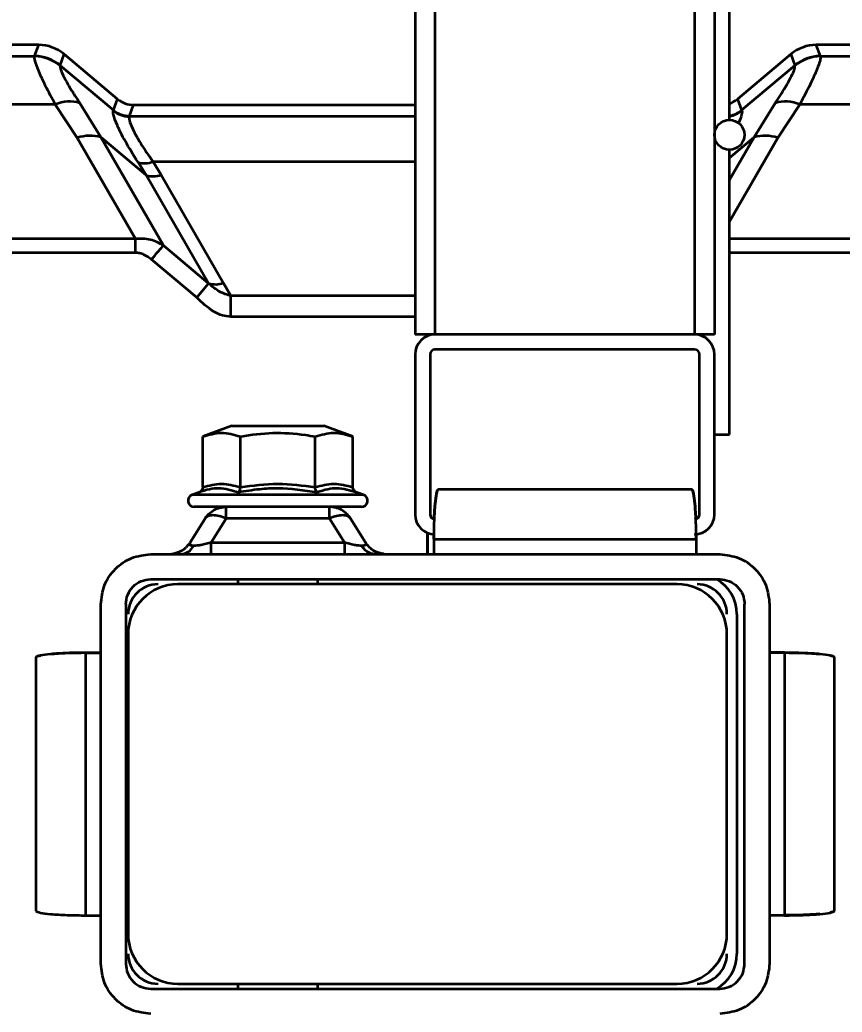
# Model space of a CAD drawing. Header units: millimetres. Extents: x 0 to 420, y 0 to 297.
# Drawn here: x 85.556 to 86.38, y 167.227 to 168.221 of the extents above; entities that cross this region are included whole.
import ezdxf

# ---------------------------------------------------------------- set-up
doc = ezdxf.new("R2010")
doc.units = ezdxf.units.MM
doc.layers.add('尺寸线层', color=150, linetype='Continuous')
doc.styles.add('SLDTEXTSTYLE2', font='TXT', dxfattribs={"width": 0.7})
doc.dimstyles.new('SLDDIMSTYLE0', dxfattribs={"dimtxt": 3.5, "dimasz": 3.302, "dimexe": 0, "dimexo": 0.0625, "dimgap": 0.875, "dimtad": 1, "dimdec": 1, "dimlfac": 100, "dimrnd": 1e-09, "dimzin": 12, "dimdsep": 46, "dimtxsty": 'SLDTEXTSTYLE2', "dimsah": 1, "dimcen": 0.09, "dimadec": 0, "dimazin": 3, "dimtfac": 1, "dimtdec": 3, "dimtofl": 0, "dimtmove": 0, "dimatfit": 3, "dimfxl": 0, "dimfrac": 2, "dimtolj": 1, "dimtzin": 12, "dimarcsym": 0})

# ---------------------------------------------------------------- blocks, each defined once
blk = doc.blocks.new('_D_7')
at = {"layer": '尺寸线层'}
for p, q in [((70.59704, 160.40224), (70.59704, 246.19224)), ((332.81559, 175.11669), (332.81559, 246.19224)), ((332.81559, 245.19224), (70.59704, 245.19224))]:
    blk.add_line(p, q, dxfattribs=at)
for points in [[(70.59704, 245.19224), (73.89904, 244.68424), (73.89904, 245.70024)], [(332.81559, 245.19224), (329.51359, 245.70024), (329.51359, 244.68424)]]:
    blk.add_solid(points, dxfattribs=at)
at = {"layer": '尺寸线层', "insert": (202.87576, 249.70398), "char_height": 3.5, "attachment_point": 1, "style": 'SLDTEXTSTYLE2'}
blk.add_mtext('26221.85', dxfattribs=at)

msp = doc.modelspace()

# ---------------------------------------------------------------- linework, layer by layer
at = {"color": 7, "linetype": 'Continuous', "lineweight": 35}
for p, q in [((85.95214, 173.50545), (85.95214, 167.90545)), ((85.97214, 173.50545), (85.97214, 167.90545)), ((86.23214, 173.50545), (86.23214, 167.90545)), ((86.25214, 173.50545), (86.25214, 167.90545)), ((86.26714, 168.12045), (86.26714, 168.29045)), ((85.5751, 168.19545), (85.30464, 168.19545)), ((85.57105, 168.1843), (85.5751, 168.19545)), ((86.35824, 168.1843), (86.35418, 168.19545)), ((86.62464, 168.19545), (86.35418, 168.19545)), ((85.34351, 168.18406), (85.57091, 168.18406)), ((85.57105, 168.1843), (85.57091, 168.18406)), ((85.59672, 168.17496), (85.60078, 168.18611)), ((85.65419, 168.14129), (85.60078, 168.18611)), ((86.32851, 168.18611), (86.2751, 168.14129)), ((86.32851, 168.18611), (86.33256, 168.17496)), ((86.35824, 168.1843), (86.35837, 168.18406)), ((86.35837, 168.18406), (86.58578, 168.18406)), ((85.59672, 168.17496), (85.59657, 168.17469)), ((85.65013, 168.13014), (85.59672, 168.17496)), ((86.33256, 168.17496), (86.27916, 168.13014)), ((86.33272, 168.17469), (86.33256, 168.17496)), ((85.59174, 168.13576), (85.34351, 168.13576)), ((85.6137, 168.10247), (85.59174, 168.13576)), ((85.63752, 168.10298), (85.61637, 168.13724)), ((85.65013, 168.13014), (85.65419, 168.14129)), ((85.66618, 168.1243), (85.67024, 168.13545)), ((85.67024, 168.13545), (85.95214, 168.13545)), ((86.2751, 168.14129), (86.27916, 168.13014)), ((86.29177, 168.10298), (86.31291, 168.13724)), ((86.33755, 168.13576), (86.31559, 168.10247)), ((86.58578, 168.13576), (86.33755, 168.13576)), ((85.64985, 168.12972), (85.65013, 168.13014)), ((85.66618, 168.1243), (85.66588, 168.12386)), ((85.95214, 168.12386), (85.66588, 168.12386)), ((86.27916, 168.13014), (86.27943, 168.12972)), ((85.67213, 168.00127), (85.6137, 168.10247)), ((85.7, 167.99477), (85.63752, 168.10298)), ((85.68285, 168.06495), (85.63752, 168.10298)), ((86.29177, 168.10298), (86.26714, 168.06033)), ((86.26714, 168.08232), (86.29177, 168.10298)), ((86.26714, 168.01856), (86.31559, 168.10247)), ((86.26714, 167.80545), (86.26714, 168.09045)), ((85.68285, 168.06495), (85.6746, 168.07802)), ((85.68968, 168.07857), (85.69774, 168.06527)), ((85.95214, 168.07857), (85.68968, 168.07857)), ((85.74533, 167.95673), (85.68285, 168.06495)), ((85.69774, 168.06527), (85.76022, 167.95706)), ((85.67213, 168.00127), (85.45962, 168.00127)), ((85.67213, 167.98734), (85.67213, 168.00127)), ((85.74533, 167.95673), (85.7, 167.99477)), ((86.46967, 168.00127), (86.26714, 168.00127)), ((85.67213, 167.98734), (85.45962, 167.98734)), ((86.46967, 167.98734), (86.26714, 167.98734)), ((85.73342, 167.94254), (85.68809, 167.98058)), ((85.73342, 167.94254), (85.74533, 167.95673)), ((85.76022, 167.95706), (85.76765, 167.94418)), ((85.76765, 167.92328), (85.76765, 167.94418)), ((85.95214, 167.94418), (85.76765, 167.94418)), ((85.95214, 167.92328), (85.76765, 167.92328)), ((85.97214, 167.90545), (85.95214, 167.90545)), ((85.96464, 167.90399), (85.96464, 167.90545)), ((85.96464, 167.90545), (85.96464, 167.90399)), ((86.23214, 167.90545), (85.97214, 167.90545)), ((86.23214, 167.90545), (85.97214, 167.90545)), ((86.25214, 167.90545), (86.23214, 167.90545)), ((86.23714, 167.90545), (86.23714, 167.90482)), ((85.95214, 167.88545), (85.95214, 167.72545)), ((85.96714, 167.88545), (85.96714, 167.72545)), ((86.23214, 167.89045), (85.97214, 167.89045)), ((86.23714, 167.72545), (86.23714, 167.88545)), ((86.25214, 167.72545), (86.25214, 167.88545)), ((85.76864, 167.81395), (85.73959, 167.80338)), ((85.76864, 167.81395), (85.86064, 167.81395)), ((85.8897, 167.80338), (85.86064, 167.81395)), ((86.25214, 167.80545), (86.26714, 167.80545)), ((85.73959, 167.75264), (85.73959, 167.80338)), ((85.77712, 167.75264), (85.77712, 167.80338)), ((85.85217, 167.75264), (85.85217, 167.80338)), ((85.8897, 167.75264), (85.8897, 167.80338)), ((85.73552, 167.74743), (85.72871, 167.74495)), ((85.90057, 167.74495), (85.72871, 167.74495)), ((85.90057, 167.74495), (85.89376, 167.74743)), ((86.22924, 167.75045), (85.97545, 167.75045)), ((85.76292, 167.73295), (85.73083, 167.73295)), ((85.76292, 167.7212), (85.76292, 167.73295)), ((85.8664, 167.73295), (85.76292, 167.73295)), ((85.89846, 167.73295), (85.8664, 167.73295)), ((85.8664, 167.7212), (85.8664, 167.73295)), ((85.72673, 167.6972), (85.74172, 167.7212)), ((85.74793, 167.6972), (85.76292, 167.7212)), ((85.8664, 167.7212), (85.76292, 167.7212)), ((85.8814, 167.6972), (85.8664, 167.7212)), ((85.9026, 167.6972), (85.8876, 167.7212)), ((85.96464, 167.68545), (85.96464, 167.70691)), ((85.96464, 167.70691), (85.96464, 167.68545)), ((85.97085, 167.70045), (85.97094, 167.70568)), ((86.23375, 167.70578), (86.23385, 167.70045)), ((85.72635, 167.69645), (85.72493, 167.69469)), ((85.72672, 167.69668), (85.72673, 167.6972)), ((85.74793, 167.6972), (85.8814, 167.6972)), ((85.97085, 167.70045), (85.97085, 167.68545)), ((85.97085, 167.70045), (86.23385, 167.70045)), ((86.23385, 167.70045), (86.23385, 167.68545)), ((85.68736, 167.68545), (86.25736, 167.68545)), ((85.71469, 167.68695), (85.70849, 167.68563)), ((85.71639, 167.68793), (85.71154, 167.68614)), ((85.91778, 167.68614), (85.91294, 167.68793)), ((85.92084, 167.68563), (85.91464, 167.68695)), ((85.91681, 167.68606), (85.92375, 167.68545)), ((85.92085, 167.68583), (85.91852, 167.68612)), ((85.68736, 167.66045), (86.25736, 167.66045)), ((86.21464, 167.65545), (85.71464, 167.65545)), ((85.77464, 167.66045), (85.77464, 167.65545)), ((85.85464, 167.65545), (85.85464, 167.66045)), ((85.63736, 167.27545), (85.63736, 167.63545)), ((85.66236, 167.63545), (85.66236, 167.27545)), ((86.28236, 167.27545), (86.28236, 167.63545)), ((86.30736, 167.63545), (86.30736, 167.27545)), ((86.27464, 167.62545), (86.27464, 167.28545)), ((85.66464, 167.60545), (85.66464, 167.30545)), ((86.26464, 167.30545), (86.26464, 167.60545)), ((85.62236, 167.587), (85.63736, 167.587)), ((85.62236, 167.3239), (85.62236, 167.5869)), ((85.62236, 167.5869), (85.63736, 167.5869)), ((86.32236, 167.58699), (86.30736, 167.587)), ((86.32236, 167.5869), (86.30736, 167.5869)), ((86.32236, 167.5869), (86.32236, 167.32391)), ((85.57236, 167.5823), (85.57236, 167.5824)), ((85.57236, 167.5823), (85.57236, 167.32851)), ((86.37236, 167.58239), (86.37236, 167.5823)), ((86.37236, 167.32851), (86.37236, 167.5823)), ((85.62236, 167.3239), (85.63736, 167.3239)), ((86.32236, 167.32391), (86.30736, 167.32391)), ((85.68736, 167.25045), (86.25736, 167.25045)), ((85.71464, 167.25545), (86.21464, 167.25545)), ((85.77464, 167.25545), (85.77464, 167.25045)), ((85.85464, 167.25045), (85.85464, 167.25545))]:
    msp.add_line(p, q, dxfattribs=at)
at = {"color": 7, "linetype": 'Continuous', "lineweight": 35, "flags": 128}
msp.add_lwpolyline([(85.68809, 167.98058), (85.68998, 167.98284), (85.69184, 167.98505), (85.69361, 167.98716), (85.69526, 167.98913), (85.69676, 167.99091), (85.69806, 167.99247), (85.69915, 167.99377), (85.7, 167.99477)], dxfattribs=at)
at = {"color": 7, "linetype": 'Continuous', "lineweight": 35}
msp.add_circle((86.26714, 168.10545), 0.015, dxfattribs=at)
for centre, radius, start, end in [((85.57082, 168.144), 0.04006, 50.00758, 89.87308), ((85.57101, 168.14425), 0.04006, 50.05864, 89.94136), ((86.35828, 168.14425), 0.04006, 90.05864, 129.94136), ((86.35846, 168.144), 0.04006, 90.12692, 129.99242), ((85.60605, 168.10341), 0.03537, 73.03769, 113.86274), ((86.32323, 168.10341), 0.03537, 66.13725, 106.96231), ((85.66595, 168.14889), 0.02503, 229.96787, 269.83387), ((85.6662, 168.14934), 0.02504, 230.05864, 269.94136), ((86.26308, 168.14934), 0.02504, 279.33403, 309.94106), ((86.26333, 168.1489), 0.02504, 278.76406, 310.02661), ((85.62644, 168.06443), 0.04011, 73.96572, 108.51635), ((86.30285, 168.06443), 0.04011, 71.48363, 106.03426), ((85.68131, 168.10111), 0.02404, 253.79931, 290.3661), ((85.68978, 168.08904), 0.02507, 253.96574, 288.51637), ((85.75225, 167.98083), 0.02507, 253.96574, 288.51636), ((85.97214, 167.88545), 0.02, 90, 180), ((86.23214, 167.88545), 0.02, 0, 90), ((85.97214, 167.88545), 0.005, 90, 180), ((86.23214, 167.88545), 0.005, 0, 90), ((85.73083, 167.73914), 0.00619, 110, 270), ((85.89846, 167.73914), 0.00619, 270, 70), ((85.97214, 167.72545), 0.02, 180, 270), ((85.97214, 167.72545), 0.005, 180, 270), ((86.23214, 167.72545), 0.005, 270, 0), ((86.23214, 167.72545), 0.02, 270, 0), ((85.71464, 167.60545), 0.05, 90, 180), ((85.69464, 167.62545), 0.03, 90, 180), ((86.21464, 167.60545), 0.05, 0, 90), ((86.23464, 167.62545), 0.03, 0, 90), ((86.23464, 167.62545), 0.04, 0, 61.04498), ((85.71464, 167.30545), 0.05, 180, 270), ((86.21464, 167.30545), 0.05, 270, 0), ((85.69464, 167.28545), 0.03, 180, 270), ((86.23464, 167.28545), 0.03, 270, 0), ((86.23464, 167.28545), 0.04, 298.95502, 0)]:
    msp.add_arc(centre, radius, start, end, dxfattribs=at)
for centre, major_axis, start_param, end_param in [((85.57506, 168.1554), (0.0137, 0.03765), 5.934618, 6.631752), ((86.35422, 168.1554), (0.0137, -0.03765), 2.793026, 3.49016), ((85.67026, 168.16049), (0.00856, 0.02353), 2.793026, 3.49016), ((86.25903, 168.16049), (-0.00856, 0.02353), 3.122637, 3.49016)]:
    msp.add_ellipse(centre, major_axis=major_axis, ratio=0.998448, start_param=start_param, end_param=end_param, dxfattribs=at)
for points, knots in [([(85.59174, 168.13576), (85.58831, 168.14217), (85.58158, 168.15474), (85.57498, 168.16961), (85.5709, 168.18057), (85.57091, 168.18289), (85.57091, 168.18406)], [0, 0, 0, 0, 0.245129, 0.480308, 0.739086, 1, 1, 1, 1]), ([(86.35837, 168.18406), (86.35841, 168.18304), (86.35847, 168.18101), (86.35495, 168.1712), (86.34862, 168.15657), (86.34131, 168.14283), (86.33755, 168.13576)], [0, 0, 0, 0, 0.2394527, 0.4731299, 0.7287922, 1, 1, 1, 1]), ([(85.59657, 168.17469), (85.59652, 168.17374), (85.59642, 168.17187), (85.60026, 168.1633), (85.60653, 168.15186), (85.61305, 168.14218), (85.61637, 168.13724)], [0, 0, 0, 0, 0.267138, 0.52122, 0.755952, 1, 1, 1, 1]), ([(86.31291, 168.13724), (86.31656, 168.14268), (86.32365, 168.15327), (86.32967, 168.16462), (86.33295, 168.17227), (86.33279, 168.17388), (86.33272, 168.17469)], [0, 0, 0, 0, 0.270175, 0.525289, 0.759332, 1, 1, 1, 1]), ([(85.6746, 168.07802), (85.67007, 168.08524), (85.66125, 168.09931), (85.65337, 168.1155), (85.64926, 168.12644), (85.64966, 168.12866), (85.64985, 168.12972)], [0, 0, 0, 0, 0.264309, 0.514931, 0.766931, 1, 1, 1, 1]), ([(85.66588, 168.12386), (85.66565, 168.12287), (85.66518, 168.12088), (85.66911, 168.11121), (85.67664, 168.09711), (85.68526, 168.08485), (85.68968, 168.07857)], [0, 0, 0, 0, 0.24021, 0.485805, 0.736712, 1, 1, 1, 1]), ([(86.27943, 168.12972), (86.2797, 168.12882), (86.28021, 168.12709), (86.27751, 168.12032), (86.27621, 168.11705)], [0, 0, 0, 0, 0.5179694, 1, 1, 1, 1]), ([(85.7, 167.99477), (85.69578, 167.99705), (85.68723, 168.00168), (85.67721, 168.00141), (85.67213, 168.00127)], [0, 0, 0, 0, 0.492397, 1, 1, 1, 1]), ([(85.68809, 167.98058), (85.68562, 167.98238), (85.68196, 167.98505), (85.67634, 167.98703), (85.67349, 167.98724), (85.67213, 167.98734)], [0, 0, 0, 0, 0.51551, 0.767405, 1, 1, 1, 1]), ([(85.76765, 167.94418), (85.76381, 167.94537), (85.7555, 167.94794), (85.74889, 167.95366), (85.74533, 167.95673)], [0, 0, 0, 0, 0.462726, 1, 1, 1, 1]), ([(85.76765, 167.92328), (85.7648, 167.92354), (85.75885, 167.92409), (85.74656, 167.93004), (85.73886, 167.93736), (85.73342, 167.94254)], [0, 0, 0, 0, 0.211639, 0.442849, 1, 1, 1, 1]), ([(85.73959, 167.80338), (85.74573, 167.80518), (85.75824, 167.80887), (85.77075, 167.80523), (85.77712, 167.80338)], [0, 0, 0, 0, 0.491212, 1, 1, 1, 1]), ([(85.77712, 167.80338), (85.77735, 167.80342), (85.78806, 167.80536), (85.8098, 167.80797), (85.83481, 167.80635), (85.84887, 167.80394), (85.85217, 167.80338)], [0, 0, 0, 0, 0.009604, 0.432631, 0.866873, 1, 1, 1, 1]), ([(85.85217, 167.80338), (85.85831, 167.80518), (85.87082, 167.80887), (85.88333, 167.80523), (85.8897, 167.80338)], [0, 0, 0, 0, 0.4912125, 1, 1, 1, 1]), ([(85.77712, 167.75264), (85.78961, 167.75435), (85.81462, 167.75778), (85.83964, 167.75436), (85.85217, 167.75264)], [0, 0, 0, 0, 0.499238, 1, 1, 1, 1]), ([(85.73959, 167.75264), (85.73953, 167.75209), (85.73941, 167.75098), (85.73852, 167.74947), (85.73723, 167.74824), (85.73613, 167.74765), (85.73554, 167.74744), (85.73552, 167.74743)], [0, 0, 0, 0, 0.23614, 0.471311, 0.732321, 0.993287, 1, 1, 1, 1]), ([(85.77508, 167.74743), (85.7686, 167.74934), (85.75915, 167.75213), (85.74578, 167.75073), (85.73913, 167.74859), (85.73552, 167.74743)], [0, 0, 0, 0, 0.499729, 0.72853, 1, 1, 1, 1]), ([(85.77508, 167.74743), (85.77509, 167.74744), (85.77538, 167.74765), (85.77594, 167.74824), (85.77658, 167.74947), (85.77702, 167.75098), (85.77709, 167.75209), (85.77712, 167.75264)], [0, 0, 0, 0, 0.006713, 0.267679, 0.528689, 0.76386, 1, 1, 1, 1]), ([(85.8542, 167.74743), (85.84102, 167.74934), (85.82183, 167.75213), (85.79526, 167.75072), (85.78218, 167.74859), (85.77508, 167.74743)], [0, 0, 0, 0, 0.500435, 0.728855, 1, 1, 1, 1]), ([(85.8542, 167.74743), (85.8542, 167.74744), (85.8539, 167.74765), (85.85335, 167.74824), (85.85271, 167.74947), (85.85226, 167.75098), (85.8522, 167.75209), (85.85217, 167.75264)], [0, 0, 0, 0, 0.006713, 0.267679, 0.528689, 0.76386, 1, 1, 1, 1]), ([(85.89376, 167.74743), (85.88708, 167.74934), (85.87735, 167.75213), (85.86415, 167.75073), (85.8577, 167.74859), (85.8542, 167.74743)], [0, 0, 0, 0, 0.499729, 0.72853, 1, 1, 1, 1]), ([(85.89376, 167.74743), (85.89375, 167.74744), (85.89316, 167.74765), (85.89205, 167.74824), (85.89077, 167.74947), (85.88988, 167.75098), (85.88976, 167.75209), (85.8897, 167.75264)], [0, 0, 0, 0, 0.006713, 0.267679, 0.528689, 0.76386, 1, 1, 1, 1]), ([(85.97545, 167.75045), (85.97507, 167.75016), (85.97443, 167.74966), (85.97328, 167.74523), (85.97232, 167.7381), (85.97159, 167.72817), (85.97101, 167.71655), (85.97091, 167.70683), (85.97085, 167.70045)], [0, 0, 0, 0, 0.157309, 0.270586, 0.50035, 0.630794, 0.757716, 1, 1, 1, 1]), ([(85.97126, 167.72062), (85.97137, 167.7231), (85.97161, 167.72867), (85.97233, 167.73807), (85.97328, 167.74524), (85.97443, 167.74966), (85.97507, 167.75016), (85.97545, 167.75045)], [0, 0, 0, 0, 0.142804, 0.32007, 0.632298, 0.78622, 1, 1, 1, 1]), ([(86.22924, 167.75045), (86.22962, 167.75016), (86.23027, 167.74966), (86.23141, 167.74524), (86.23236, 167.73807), (86.23308, 167.72882), (86.23331, 167.72342), (86.23341, 167.7211)], [0, 0, 0, 0, 0.215822, 0.371235, 0.686462, 0.865427, 1, 1, 1, 1]), ([(86.23385, 167.70045), (86.23378, 167.70683), (86.23368, 167.71655), (86.23311, 167.72817), (86.23237, 167.7381), (86.23141, 167.74523), (86.23027, 167.74966), (86.22962, 167.75016), (86.22924, 167.75045)], [0, 0, 0, 0, 0.242279, 0.369202, 0.49965, 0.729414, 0.842683, 1, 1, 1, 1]), ([(85.72478, 167.69481), (85.72412, 167.69396), (85.72219, 167.69144), (85.71918, 167.68914), (85.71677, 167.68823), (85.71633, 167.68806)], [0, 0, 0, 0, 0.294463, 0.87052, 1, 1, 1, 1]), ([(85.73055, 167.6939), (85.72969, 167.69394), (85.7279, 167.69403), (85.72607, 167.69488), (85.72647, 167.69597), (85.72672, 167.69668)], [0, 0, 0, 0, 0.243902, 0.508229, 1, 1, 1, 1]), ([(85.74793, 167.6972), (85.74457, 167.6963), (85.73979, 167.69501), (85.73377, 167.69403), (85.73159, 167.69394), (85.73055, 167.6939)], [0, 0, 0, 0, 0.551614, 0.784825, 1, 1, 1, 1]), ([(85.89878, 167.6939), (85.89773, 167.69394), (85.89556, 167.69403), (85.88954, 167.69501), (85.88476, 167.6963), (85.8814, 167.6972)], [0, 0, 0, 0, 0.215184, 0.448387, 1, 1, 1, 1]), ([(85.9026, 167.6972), (85.90295, 167.6963), (85.90344, 167.69501), (85.90144, 167.69403), (85.89964, 167.69394), (85.89878, 167.6939)], [0, 0, 0, 0, 0.5516135, 0.7848249, 1, 1, 1, 1]), ([(85.91708, 167.68643), (85.91524, 167.68706), (85.9114, 167.68838), (85.90635, 167.6921), (85.90385, 167.6955), (85.9026, 167.6972)], [0, 0, 0, 0, 0.315477, 0.657739, 1, 1, 1, 1]), ([(85.7173, 167.68545), (85.72014, 167.68596), (85.72521, 167.68686), (85.72892, 167.69175), (85.73055, 167.6939)], [0, 0, 0, 0, 0.559996, 1, 1, 1, 1]), ([(85.91202, 167.68545), (85.90918, 167.68596), (85.90412, 167.68686), (85.90041, 167.69175), (85.89878, 167.6939)], [0, 0, 0, 0, 0.559996, 1, 1, 1, 1]), ([(85.62236, 167.5869), (85.61598, 167.58684), (85.60626, 167.58674), (85.59464, 167.58616), (85.58471, 167.58543), (85.57758, 167.58447), (85.57315, 167.58332), (85.57265, 167.58268), (85.57236, 167.5823)], [0, 0, 0, 0, 0.242279, 0.369203, 0.49965, 0.729414, 0.842683, 1, 1, 1, 1]), ([(85.58699, 167.58565), (85.58954, 167.58586), (85.59458, 167.58626), (85.6063, 167.58683), (85.616, 167.58693), (85.62236, 167.587)], [0, 0, 0, 0, 0.261071, 0.515092, 1, 1, 1, 1]), ([(86.32236, 167.58699), (86.32873, 167.58693), (86.33843, 167.58683), (86.35015, 167.58626), (86.35519, 167.58585), (86.35774, 167.58564)], [0, 0, 0, 0, 0.484898, 0.738922, 1, 1, 1, 1]), ([(86.37236, 167.5823), (86.37207, 167.58267), (86.37158, 167.58332), (86.36715, 167.58446), (86.36002, 167.58542), (86.35009, 167.58616), (86.33846, 167.58673), (86.32874, 167.58683), (86.32236, 167.5869)], [0, 0, 0, 0, 0.157309, 0.270586, 0.50035, 0.630794, 0.757716, 1, 1, 1, 1]), ([(85.57236, 167.5824), (85.57262, 167.58277), (85.57306, 167.58342), (85.57568, 167.58403), (85.57678, 167.58429)], [0, 0, 0, 0, 0.581362, 1, 1, 1, 1]), ([(86.36795, 167.58428), (86.36904, 167.58403), (86.37166, 167.58342), (86.3721, 167.58277), (86.37236, 167.58239)], [0, 0, 0, 0, 0.418606, 1, 1, 1, 1]), ([(85.57236, 167.32851), (85.57265, 167.32813), (85.57315, 167.32748), (85.57758, 167.32634), (85.58471, 167.32538), (85.59464, 167.32464), (85.60626, 167.32407), (85.61598, 167.32397), (85.62236, 167.3239)], [0, 0, 0, 0, 0.157309, 0.270586, 0.50035, 0.630794, 0.757716, 1, 1, 1, 1]), ([(86.32236, 167.32391), (86.32874, 167.32397), (86.33846, 167.32407), (86.35009, 167.32465), (86.36002, 167.32538), (86.36715, 167.32634), (86.37158, 167.32749), (86.37207, 167.32813), (86.37236, 167.32851)], [0, 0, 0, 0, 0.242279, 0.369203, 0.49965, 0.729414, 0.842683, 1, 1, 1, 1]), ([(86.37236, 167.32861), (86.3721, 167.32823), (86.37166, 167.32758), (86.36904, 167.32697), (86.36795, 167.32671)], [0, 0, 0, 0, 0.5813624, 1, 1, 1, 1]), ([(86.35774, 167.32535), (86.35519, 167.32515), (86.35015, 167.32474), (86.33843, 167.32417), (86.32873, 167.32407), (86.32236, 167.324)], [0, 0, 0, 0, 0.261071, 0.515092, 1, 1, 1, 1])]:
    msp.add_open_spline(points, degree=3, knots=knots, dxfattribs=at)
for points in [[(85.73959, 167.75264), (85.74584, 167.75435), (85.75835, 167.75778), (85.77086, 167.75435), (85.77712, 167.75264)], [(85.85217, 167.75264), (85.85843, 167.75435), (85.87094, 167.75778), (85.88344, 167.75435), (85.8897, 167.75264)], [(85.74172, 167.7212), (85.74297, 167.72291), (85.74547, 167.72632), (85.75069, 167.73002), (85.75659, 167.73249), (85.76081, 167.7328), (85.76292, 167.73295)], [(85.8876, 167.7212), (85.88635, 167.72291), (85.88386, 167.72632), (85.87864, 167.73002), (85.87273, 167.73249), (85.86851, 167.7328), (85.8664, 167.73295)], [(85.76292, 167.7212), (85.76055, 167.72213), (85.75581, 167.724), (85.74947, 167.72476), (85.74435, 167.724), (85.7426, 167.72213), (85.74172, 167.7212)], [(85.8876, 167.7212), (85.88673, 167.72213), (85.88497, 167.724), (85.87985, 167.72476), (85.87351, 167.724), (85.86877, 167.72213), (85.8664, 167.7212)], [(85.74793, 167.68545), (85.74793, 167.68561), (85.74793, 167.68591), (85.74793, 167.68838), (85.74793, 167.69208), (85.74793, 167.6955), (85.74793, 167.6972)], [(85.8814, 167.6972), (85.8814, 167.6955), (85.8814, 167.69208), (85.8814, 167.68838), (85.8814, 167.68591), (85.8814, 167.68561), (85.8814, 167.68545)], [(85.63736, 167.63545), (85.63811, 167.642), (85.63962, 167.65511), (85.65118, 167.67163), (85.66771, 167.6832), (85.68081, 167.6847), (85.68736, 167.68545)], [(86.25736, 167.68545), (86.26391, 167.6847), (86.27702, 167.6832), (86.29355, 167.67163), (86.30511, 167.65511), (86.30661, 167.642), (86.30736, 167.63545)], [(85.66236, 167.63545), (85.66274, 167.63873), (85.66349, 167.64528), (85.66927, 167.65354), (85.67753, 167.65932), (85.68409, 167.66008), (85.68736, 167.66045)], [(86.25736, 167.66045), (86.26064, 167.66008), (86.26719, 167.65932), (86.27545, 167.65354), (86.28124, 167.64528), (86.28199, 167.63873), (86.28236, 167.63545)], [(85.68736, 167.22545), (85.68081, 167.2262), (85.66771, 167.22771), (85.65118, 167.23927), (85.63962, 167.2558), (85.63811, 167.2689), (85.63736, 167.27545)], [(85.66236, 167.27545), (85.66274, 167.27218), (85.66349, 167.26562), (85.66927, 167.25736), (85.67753, 167.25158), (85.68409, 167.25083), (85.68736, 167.25045)], [(86.30736, 167.27545), (86.30661, 167.2689), (86.30511, 167.2558), (86.29355, 167.23927), (86.27702, 167.22771), (86.26391, 167.2262), (86.25736, 167.22545)], [(86.25736, 167.25045), (86.26064, 167.25083), (86.26719, 167.25158), (86.27545, 167.25736), (86.28124, 167.26562), (86.28199, 167.27218), (86.28236, 167.27545)]]:
    msp.add_open_spline(points, degree=3, dxfattribs=at)

# ---------------------------------------------------------------- dimensions: what is measured, and where the dimension line sits
at = {"layer": '尺寸线层'}
dim = msp.add_linear_dim(base=(70.59704, 245.19224), p1=(332.81559, 175.11669), p2=(70.59704, 160.40224), angle=0, dimstyle='SLDDIMSTYLE0', dxfattribs=at)
dim.commit()
dim.dimension.update_dxf_attribs({"geometry": '_D_7', "text_midpoint": (209.01291, 245.19224), "dimtype": 160})

doc.saveas('drawing.dxf')
